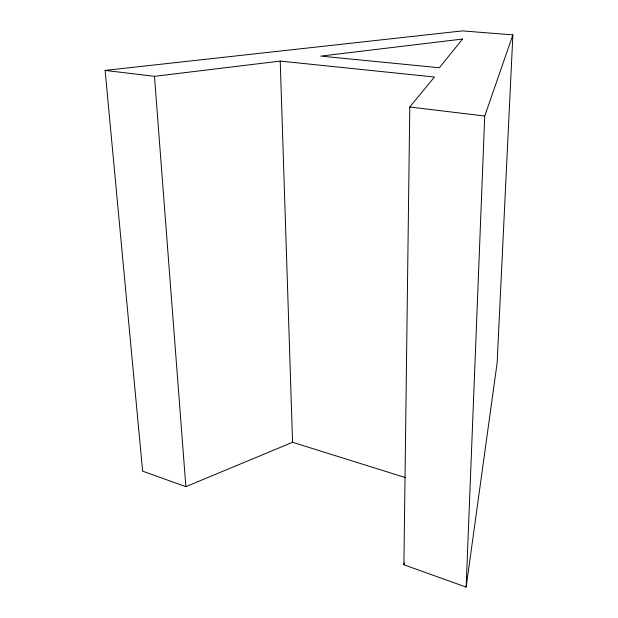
<?xml version="1.0" encoding="UTF-8"?>
<svg xmlns="http://www.w3.org/2000/svg" width="618" height="618" viewBox="0 0 618 618"><rect width="100%" height="100%" fill="white"/><g stroke="black" fill="none" stroke-linecap="round" stroke-linejoin="round"><path stroke-width="0.93" d="M105.114 70.406L462.357 30.9L512.886 34.871L497.119 362.975L466.15 587.1L403.902 564.798L409.78 107.014L434.423 77.026L280.217 61.089L154.461 76.331L105.114 70.406L142.619 471.163L185.863 486.66L292.569 442.295L405.539 477.629M466.15 587.1L484.736 116.022L512.886 34.871M403.902 564.798L404.404 562.936M409.78 107.014L484.736 116.022M154.461 76.331L185.863 486.66M280.217 61.089L292.569 442.295M462.565 39.034L439.328 67.748L320.773 56.099L462.565 39.034"/></g></svg>
